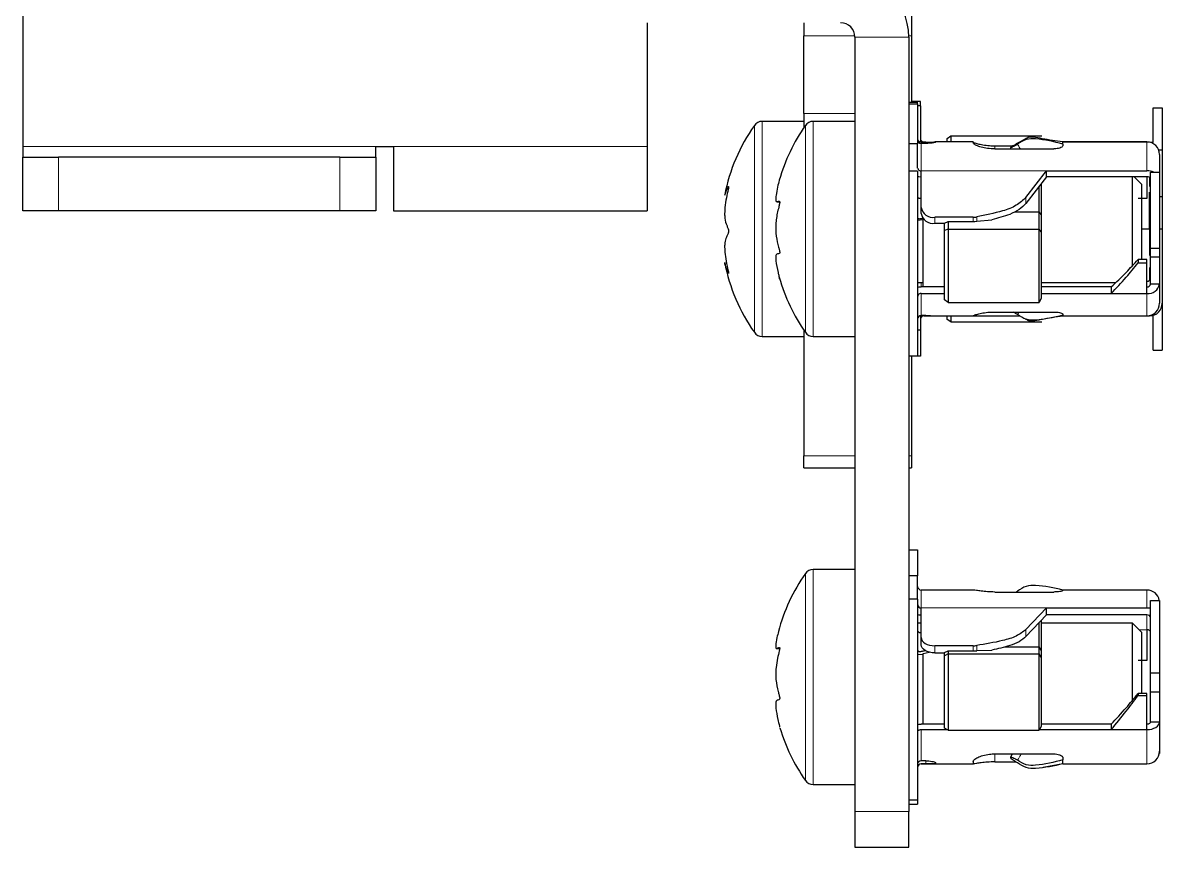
# Model space of a CAD drawing. Header units: millimetres. Extents: x -382 to 624, y -273 to 1990.
# Drawn here: x -33.5 to 30.1, y -272.9 to -226.9 of the extents above; entities that cross this region are included whole.
import ezdxf

# ---------------------------------------------------------------- set-up
doc = ezdxf.new("R2010")
doc.units = ezdxf.units.MM

msp = doc.modelspace()

# ---------------------------------------------------------------- linework, layer by layer
at = {"color": 7, "linetype": 'Continuous', "lineweight": 25}
for p, q in [((-33.494, -220.436), (-33.494, -233.836)), ((16.106, -223.042), (16.106, -227.66)), ((1.356, -226.936), (1.356, -233.836)), ((10.106, -226.936), (10.106, -227.66)), ((10.106, -231.99), (10.106, -227.66)), ((16.106, -227.66), (16.106, -231.336)), ((12.956, -227.736), (12.956, -270.936)), ((15.956, -227.736), (15.956, -270.936)), ((15.956, -231.358), (16.456, -231.358)), ((15.956, -231.455), (16.456, -231.455)), ((16.606, -231.336), (16.106, -231.336)), ((16.456, -231.455), (16.456, -231.358)), ((16.456, -231.455), (16.456, -233.684)), ((16.606, -231.578), (16.606, -231.336)), ((10.106, -231.99), (10.106, -232.785)), ((16.606, -231.578), (16.456, -231.578)), ((16.606, -231.578), (16.606, -233.595)), ((29.606, -231.678), (30.106, -231.678)), ((29.606, -233.616), (29.606, -231.678)), ((30.106, -231.678), (30.106, -234.02)), ((10.106, -232.436), (7.781, -232.436)), ((12.956, -232.436), (10.631, -232.436)), ((18.106, -233.386), (18.306, -233.244)), ((18.106, -233.586), (18.106, -233.386)), ((18.306, -233.244), (18.306, -233.586)), ((18.306, -233.244), (23.391, -233.244)), ((22.485, -233.408), (22.033, -233.657)), ((-33.494, -233.836), (-33.494, -234.436)), ((-13.794, -234.436), (-13.794, -233.836)), ((-13.794, -233.836), (-12.794, -233.836)), ((-12.794, -233.836), (-12.794, -237.436)), ((1.356, -233.836), (1.356, -237.436)), ((16.456, -233.684), (15.956, -233.684)), ((16.456, -235.056), (16.456, -233.684)), ((16.906, -233.601), (16.656, -233.601)), ((16.906, -233.667), (16.656, -233.667)), ((16.806, -233.601), (16.806, -233.586)), ((16.806, -233.586), (16.86, -233.586)), ((19.556, -233.586), (17.424, -233.586)), ((17.456, -233.589), (17.456, -233.598)), ((19.556, -233.586), (19.556, -233.642)), ((20.756, -233.799), (21.787, -233.799)), ((20.756, -233.971), (24.056, -233.971)), ((21.629, -233.908), (21.629, -233.906)), ((21.629, -233.909), (21.664, -233.971)), ((29.256, -233.586), (24.556, -233.586)), ((24.556, -233.701), (24.556, -233.586)), ((24.556, -233.586), (29.406, -233.586)), ((24.556, -233.701), (24.556, -233.8)), ((29.904, -234.02), (30.106, -234.02)), ((30.106, -234.02), (30.106, -236.63)), ((-33.494, -237.436), (-33.494, -234.436)), ((-33.494, -234.436), (-31.494, -234.436)), ((-15.794, -234.436), (-31.494, -234.436)), ((-15.794, -234.436), (-13.794, -234.436)), ((-13.794, -234.436), (-13.794, -237.436)), ((29.956, -234.286), (29.956, -235.269)), ((16.456, -235.211), (15.956, -235.211)), ((16.456, -235.211), (16.456, -245.514)), ((16.656, -237.233), (16.656, -235.19)), ((22.502, -236.676), (23.656, -235.19)), ((23.656, -235.525), (23.656, -235.19)), ((23.656, -235.19), (29.256, -235.19)), ((29.456, -235.269), (29.956, -235.269)), ((29.456, -239.515), (29.456, -235.269)), ((29.956, -235.269), (29.956, -239.515)), ((23.656, -235.525), (22.502, -237.01)), ((23.356, -235.911), (23.356, -237.642)), ((29.256, -235.525), (23.656, -235.525)), ((28.456, -235.787), (28.456, -235.525)), ((28.456, -240.481), (28.456, -235.787)), ((28.956, -235.936), (28.545, -235.525)), ((28.956, -235.936), (28.956, -236.228)), ((23.241, -237.487), (23.241, -236.059)), ((28.956, -236.228), (28.956, -240.167)), ((8.606, -236.921), (8.752, -236.921)), ((29.256, -236.738), (28.756, -236.738)), ((29.956, -236.63), (30.106, -236.63)), ((30.106, -236.63), (30.106, -238.436)), ((-31.494, -237.436), (-33.494, -237.436)), ((-15.794, -237.436), (-31.494, -237.436)), ((-13.794, -237.436), (-15.794, -237.436)), ((-12.794, -237.436), (1.356, -237.436)), ((16.656, -237.568), (16.656, -237.233)), ((19.557, -237.79), (17.406, -237.79)), ((21.865, -237.487), (23.241, -237.487)), ((23.241, -238.448), (23.241, -237.487)), ((23.356, -237.642), (23.241, -237.487)), ((23.356, -237.642), (23.356, -238.593)), ((16.456, -237.941), (16.756, -237.904)), ((16.756, -237.889), (16.801, -237.878)), ((16.756, -241.668), (16.756, -237.889)), ((17.406, -238.125), (17.956, -238.125)), ((17.956, -238.111), (18.156, -238.022)), ((17.956, -238.532), (17.956, -238.111)), ((18.156, -238.448), (17.956, -238.532)), ((18.156, -238.022), (18.156, -238.448)), ((18.156, -238.022), (19.557, -238.022)), ((18.156, -238.448), (18.156, -242.538)), ((18.156, -238.448), (23.241, -238.448)), ((19.752, -238.013), (20.592, -237.927)), ((23.241, -242.538), (23.241, -238.448)), ((23.356, -238.593), (23.241, -238.448)), ((28.956, -238.436), (29.406, -238.436)), ((29.406, -238.436), (29.456, -238.436)), ((29.956, -238.436), (30.106, -238.436)), ((30.106, -238.436), (30.106, -242.586)), ((17.956, -242.402), (17.956, -238.532)), ((23.356, -238.593), (23.356, -242.302)), ((29.456, -239.515), (29.956, -239.515)), ((29.456, -240.003), (29.456, -239.515)), ((29.956, -239.515), (29.956, -240.003)), ((28.756, -240.135), (28.756, -240.33)), ((29.256, -240.135), (28.756, -240.135)), ((28.756, -240.33), (29.256, -240.33)), ((29.256, -240.33), (29.256, -240.135)), ((29.456, -240.003), (29.956, -240.003)), ((29.456, -241.52), (29.456, -240.003)), ((29.956, -240.003), (29.956, -241.52)), ((16.456, -241.436), (16.756, -241.436)), ((17.956, -241.668), (16.656, -241.668)), ((23.356, -241.436), (27.499, -241.436)), ((27.256, -241.668), (23.356, -241.668)), ((27.256, -241.668), (27.256, -242.04)), ((29.956, -241.52), (29.456, -241.52)), ((29.956, -241.52), (29.956, -242.586)), ((16.656, -242.04), (17.956, -242.04)), ((23.356, -242.302), (23.241, -242.538)), ((23.356, -242.04), (27.256, -242.04)), ((27.256, -242.04), (29.256, -242.04)), ((18.156, -242.538), (17.956, -242.402)), ((18.156, -242.538), (23.241, -242.538)), ((30.106, -242.586), (30.106, -245.194)), ((16.606, -243.278), (16.606, -244.069)), ((16.906, -243.271), (16.656, -243.271)), ((16.806, -243.286), (22.161, -243.286)), ((17.424, -243.286), (19.556, -243.286)), ((18.106, -243.487), (18.106, -243.286)), ((18.306, -243.629), (18.106, -243.487)), ((18.306, -243.286), (18.306, -243.629)), ((19.556, -243.281), (19.556, -243.286)), ((20.756, -243.074), (24.056, -243.074)), ((24.556, -243.196), (24.556, -243.255)), ((24.556, -243.286), (24.556, -243.255)), ((24.556, -243.286), (29.256, -243.286)), ((24.556, -243.286), (29.406, -243.286)), ((29.606, -245.194), (29.606, -243.257)), ((10.106, -244.088), (10.106, -251.106)), ((16.456, -244.069), (16.606, -244.069)), ((16.606, -244.069), (16.606, -245.536)), ((18.306, -243.629), (23.391, -243.629)), ((7.781, -244.436), (10.106, -244.436)), ((10.631, -244.436), (12.956, -244.436)), ((29.606, -245.194), (30.106, -245.194)), ((15.956, -245.514), (16.456, -245.514)), ((16.106, -245.514), (16.106, -251.106)), ((16.606, -245.536), (16.106, -245.536)), ((10.106, -251.776), (10.106, -251.106)), ((16.106, -251.106), (16.106, -251.776)), ((10.106, -251.776), (12.956, -251.776)), ((15.956, -251.776), (16.106, -251.776)), ((15.956, -256.336), (16.456, -256.336)), ((16.456, -256.336), (16.456, -257.788)), ((12.956, -257.436), (10.631, -257.436)), ((16.456, -257.788), (15.956, -257.788)), ((16.456, -259.093), (16.456, -257.788)), ((16.951, -258.586), (16.656, -258.586)), ((19.576, -258.586), (16.951, -258.586)), ((20.756, -258.697), (24.056, -258.697)), ((29.256, -258.586), (24.556, -258.586)), ((24.556, -258.589), (24.556, -258.586)), ((24.556, -258.589), (24.556, -258.616)), ((16.456, -259.093), (15.956, -259.093)), ((16.456, -259.093), (16.456, -270.288)), ((29.456, -259.165), (29.956, -259.165)), ((29.456, -263.213), (29.456, -259.165)), ((29.956, -259.165), (29.956, -263.213)), ((16.656, -261.244), (16.656, -259.578)), ((22.502, -260.789), (23.656, -259.578)), ((23.656, -259.976), (22.502, -261.187)), ((23.656, -259.976), (23.656, -259.578)), ((23.656, -259.578), (29.256, -259.578)), ((29.256, -259.976), (23.656, -259.976)), ((16.656, -260.436), (16.456, -260.436)), ((23.241, -261.754), (23.241, -260.411)), ((23.356, -260.29), (23.356, -261.938)), ((28.456, -260.436), (23.356, -260.436)), ((28.956, -260.936), (28.456, -260.436)), ((28.456, -263.178), (28.456, -260.436)), ((16.656, -261.642), (16.656, -261.244)), ((28.956, -260.936), (28.956, -263.221)), ((8.579, -261.848), (8.756, -261.848)), ((19.557, -261.698), (17.406, -261.698)), ((17.956, -262.08), (18.156, -261.974)), ((18.156, -261.974), (18.156, -262.149)), ((18.156, -261.974), (19.557, -261.974)), ((19.752, -261.97), (20.592, -261.935)), ((21.328, -261.754), (23.241, -261.754)), ((23.241, -262.149), (23.241, -261.754)), ((23.356, -261.938), (23.241, -261.754)), ((23.356, -261.938), (23.356, -262.329)), ((16.456, -262.189), (16.756, -262.17)), ((16.756, -262.135), (17.097, -262.053)), ((16.756, -266.072), (16.756, -262.135)), ((17.406, -262.096), (17.956, -262.096)), ((17.956, -262.253), (17.956, -262.08)), ((18.156, -262.149), (17.956, -262.253)), ((17.956, -266.289), (17.956, -262.253)), ((18.156, -262.149), (18.156, -266.414)), ((18.156, -262.149), (23.241, -262.149)), ((23.241, -266.414), (23.241, -262.149)), ((23.356, -262.329), (23.241, -262.149)), ((23.356, -262.329), (23.356, -266.197)), ((29.256, -262.511), (28.756, -262.511)), ((28.456, -264.744), (28.456, -263.178)), ((28.956, -263.221), (28.956, -264.375)), ((29.456, -263.213), (29.956, -263.213)), ((29.456, -264.263), (29.456, -263.213)), ((29.956, -263.213), (29.956, -264.263)), ((28.756, -264.362), (28.756, -264.469)), ((29.256, -264.362), (28.756, -264.362)), ((28.756, -264.469), (29.256, -264.469)), ((29.256, -264.469), (29.256, -264.362)), ((29.456, -264.263), (29.956, -264.263)), ((29.456, -265.951), (29.456, -264.263)), ((29.956, -264.263), (29.956, -265.951)), ((17.956, -266.072), (16.656, -266.072)), ((16.656, -266.375), (18.093, -266.375)), ((18.156, -266.414), (17.956, -266.289)), ((18.156, -266.414), (23.241, -266.414)), ((23.356, -266.197), (23.241, -266.414)), ((23.262, -266.375), (27.256, -266.375)), ((27.256, -266.072), (23.356, -266.072)), ((27.256, -266.072), (27.256, -266.375)), ((27.256, -266.375), (29.256, -266.375)), ((29.956, -265.951), (29.456, -265.951)), ((29.956, -265.951), (29.956, -267.586)), ((20.756, -267.73), (24.056, -267.73)), ((21.739, -267.73), (21.63, -267.924)), ((29.946, -267.707), (29.956, -267.707)), ((29.956, -267.586), (29.956, -267.707)), ((16.906, -268.116), (16.656, -268.116)), ((16.656, -268.286), (16.951, -268.286)), ((16.906, -268.286), (16.656, -268.286)), ((16.951, -268.286), (19.576, -268.286)), ((17.456, -268.231), (17.456, -268.253)), ((19.556, -268.155), (19.556, -268.283)), ((20.756, -268.175), (21.953, -268.175)), ((21.629, -267.933), (21.629, -267.928)), ((23.464, -268.463), (24.556, -268.275)), ((24.556, -267.94), (24.556, -268.069)), ((24.556, -268.286), (24.556, -268.069)), ((24.556, -268.286), (29.256, -268.286)), ((10.631, -269.436), (12.956, -269.436)), ((15.956, -270.288), (16.456, -270.288)), ((16.456, -270.288), (16.456, -270.536)), ((15.956, -270.536), (16.456, -270.536)), ((12.956, -270.936), (12.956, -272.936)), ((15.956, -272.936), (15.956, -270.936)), ((12.956, -272.936), (15.956, -272.936))]:
    msp.add_line(p, q, dxfattribs=at)
at = {"color": 8, "linetype": 'Continuous', "lineweight": 18}
for p, q in [((10.106, -227.66), (12.953, -227.66)), ((15.956, -227.66), (16.106, -227.66)), ((12.956, -227.736), (15.956, -227.736)), ((12.956, -231.99), (10.106, -231.99)), ((7.34, -232.671), (7.34, -232.665)), ((7.34, -244.208), (7.34, -232.671)), ((7.781, -232.442), (7.781, -232.436)), ((7.781, -244.436), (7.781, -232.442)), ((10.19, -244.208), (10.19, -232.665)), ((10.631, -244.436), (10.631, -232.436)), ((-33.494, -233.836), (-13.794, -233.836)), ((-12.794, -233.836), (1.356, -233.836)), ((16.656, -233.667), (16.656, -235.19)), ((16.906, -233.667), (16.906, -233.601)), ((20.756, -233.799), (20.756, -233.971)), ((29.256, -235.19), (29.256, -233.586)), ((-31.494, -234.436), (-31.494, -237.436)), ((-15.794, -237.436), (-15.794, -234.436)), ((16.656, -235.19), (23.656, -235.19)), ((29.406, -236.077), (29.406, -235.57)), ((22.502, -237.01), (22.502, -236.676)), ((17.406, -237.79), (17.406, -238.125)), ((19.557, -238.022), (19.557, -237.79)), ((19.752, -237.771), (19.752, -238.013)), ((29.406, -239.918), (29.406, -238.436)), ((29.406, -241.303), (29.406, -240.592)), ((16.656, -241.436), (16.656, -241.668)), ((29.256, -241.668), (29.256, -241.348)), ((16.656, -242.04), (16.656, -243.271)), ((29.256, -243.286), (29.256, -242.04)), ((16.806, -243.271), (16.806, -243.286)), ((29.406, -243.286), (29.406, -243.27)), ((10.106, -251.106), (12.956, -251.106)), ((15.956, -251.106), (16.106, -251.106)), ((10.631, -269.436), (10.631, -257.436)), ((10.19, -269.208), (10.19, -257.665)), ((16.656, -258.586), (16.656, -259.578)), ((22.033, -258.651), (22.059, -258.697)), ((29.256, -259.578), (29.256, -258.586)), ((16.656, -259.578), (23.656, -259.578)), ((29.256, -260.801), (29.256, -259.976)), ((22.502, -261.187), (22.502, -260.789)), ((29.256, -260.801), (28.821, -260.801)), ((17.406, -261.698), (17.406, -262.096)), ((19.557, -261.974), (19.557, -261.698)), ((19.752, -261.683), (19.752, -261.97)), ((16.656, -266.375), (16.656, -268.116)), ((29.256, -268.286), (29.256, -266.375)), ((20.756, -267.73), (20.756, -268.175)), ((16.906, -268.286), (16.906, -268.116)), ((15.956, -270.936), (12.956, -270.936))]:
    msp.add_line(p, q, dxfattribs=at)
at = {"color": 7, "linetype": 'Continuous', "lineweight": 25, "flags": 128}
for points in [[(29.406, -233.586), (29.543, -233.6), (29.606, -233.616)], [(15.956, -235.056), (15.97, -235.147), (15.996, -235.211)], [(16.456, -235.505), (16.52, -235.516), (16.656, -235.525)], [(16.456, -241.69), (16.52, -241.678), (16.656, -241.668)], [(16.456, -259.952), (16.52, -259.965), (16.656, -259.976)], [(29.256, -259.578), (29.393, -259.588), (29.456, -259.601)], [(16.656, -261.244), (16.671, -261.332), (16.713, -261.418), (16.783, -261.496), (16.876, -261.565), (16.99, -261.622), (17.119, -261.664), (17.26, -261.689), (17.406, -261.698)], [(29.456, -260.922), (29.453, -260.899), (29.441, -260.876), (29.423, -260.855), (29.398, -260.837), (29.367, -260.821), (29.333, -260.81), (29.295, -260.803), (29.256, -260.801)], [(17.406, -262.096), (17.26, -262.087), (17.119, -262.061), (16.99, -262.019), (16.876, -261.963), (16.783, -261.894), (16.713, -261.815), (16.671, -261.73), (16.656, -261.642)], [(16.456, -266.089), (16.52, -266.08), (16.656, -266.072)], [(16.456, -266.496), (16.46, -266.472), (16.472, -266.449), (16.49, -266.428), (16.515, -266.41), (16.545, -266.395), (16.58, -266.384), (16.617, -266.377), (16.656, -266.375)], [(29.256, -266.375), (29.393, -266.366), (29.524, -266.342), (29.645, -266.303), (29.751, -266.25), (29.838, -266.186), (29.903, -266.113), (29.943, -266.033), (29.956, -265.951)], [(29.456, -265.951), (29.453, -265.974), (29.441, -265.997), (29.423, -266.018), (29.398, -266.036), (29.367, -266.051), (29.333, -266.062), (29.295, -266.069), (29.256, -266.072)]]:
    msp.add_lwpolyline(points, dxfattribs=at)
at = {"color": 7, "linetype": 'Continuous', "lineweight": 25}
for centre, radius, start, end in [((12.156, -227.736), 3.8, 360, 90), ((12.156, -227.736), 0.8, 0, 90), ((15.506, -238.436), 10, 144.74847, 169.13664), ((7.781, -232.976), 0.54, 90, 144.74847), ((18.356, -238.436), 10, 144.74847, 164.2164), ((10.631, -232.976), 0.54, 90, 144.74847), ((16.656, -233.402), 0.2, 180.08935, 270.08907), ((16.806, -233.386), 0.2, 180, 270), ((16.655, -233.469), 0.198, 180.48602, 270.47792), ((29.256, -234.286), 0.7, 360, 90), ((16.629, -235.015), 0.177, 193.44863, 278.95624), ((29.264, -236.151), 0.962, 66.6447, 90.4317), ((29.284, -235.7), 0.177, 13.44863, 98.95624), ((17.322, -237.12), 0.676, 189.63694, 277.14426), ((17.322, -237.455), 0.676, 189.63694, 277.14426), ((19.558, -236.794), 0.996, 269.96573, 281.24283), ((15.506, -238.436), 10, 190.82426, 215.25153), ((18.356, -238.436), 10, 195.76708, 215.25153), ((29.284, -241.173), 0.177, 261.04376, 346.55137), ((29.335, -241.414), 0.63, 262.85574, 350.36306), ((29.279, -241.489), 0.18, 262.85574, 350.36306), ((16.634, -242.218), 0.18, 82.85574, 170.36306), ((29.256, -242.586), 0.7, 270, 360), ((29.406, -242.586), 0.7, 270, 0), ((16.656, -243.471), 0.2, 89.91093, 179.91065), ((16.806, -243.486), 0.2, 90, 180), ((7.781, -243.896), 0.54, 215.25153, 270), ((10.631, -243.896), 0.54, 215.25153, 270), ((10.631, -257.976), 0.54, 90, 144.74847), ((18.356, -263.436), 10, 144.74847, 165.35216), ((16.656, -258.386), 0.2, 180.0002, 270.0002), ((29.256, -259.286), 0.7, 9.94909, 90), ((16.638, -259.396), 0.183, 187.23659, 275.7518), ((29.275, -260.158), 0.183, 7.23659, 95.7518), ((19.558, -260.484), 1.214, 269.96029, 279.18959), ((18.356, -263.436), 10, 196.54426, 215.25153), ((29.256, -267.586), 0.7, 270, 360), ((16.653, -268.313), 0.197, 88.99664, 178.9602), ((16.656, -268.486), 0.2, 89.9998, 179.9998), ((10.631, -268.896), 0.54, 215.25153, 270)]:
    msp.add_arc(centre, radius, start, end, dxfattribs=at)
for centre, ratio in [((19.557, -237.755), 0.356453), ((19.557, -261.864), 0.14648)]:
    msp.add_ellipse(centre, major_axis=(0.75, 0), ratio=ratio, start_param=4.712389, end_param=4.975032, dxfattribs=at)
for points, knots in [([(24.556, -233.701), (24.058, -233.578), (23.387, -233.413), (22.492, -233.401), (22.187, -233.607), (22.033, -233.711)], [0, 0, 0, 0, 0.587693, 0.790818, 1, 1, 1, 1]), ([(24.556, -233.586), (24.169, -233.53), (23.608, -233.448), (22.999, -233.32), (22.667, -233.302), (22.527, -233.383), (22.457, -233.423)], [0, 0, 0, 0, 0.53039, 0.769058, 0.884473, 1, 1, 1, 1]), ([(16.906, -233.601), (16.968, -233.601), (17.092, -233.6), (17.257, -233.593), (17.381, -233.587), (17.447, -233.585), (17.454, -233.588), (17.456, -233.589)], [0, 0, 0, 0, 0.214393, 0.428789, 0.643061, 0.856854, 1, 1, 1, 1]), ([(17.456, -233.598), (17.45, -233.603), (17.438, -233.613), (17.344, -233.634), (17.205, -233.654), (17.051, -233.666), (16.948, -233.667), (16.906, -233.667)], [0, 0, 0, 0, 0.2143054, 0.4286504, 0.6422794, 0.8562229, 1, 1, 1, 1]), ([(19.556, -233.592), (19.569, -233.601), (19.594, -233.621), (19.794, -233.684), (20.091, -233.749), (20.43, -233.792), (20.66, -233.797), (20.756, -233.799)], [0, 0, 0, 0, 0.212833, 0.42585, 0.635542, 0.846587, 1, 1, 1, 1]), ([(20.756, -233.971), (20.622, -233.966), (20.352, -233.956), (19.993, -233.879), (19.723, -233.782), (19.578, -233.696), (19.563, -233.658), (19.556, -233.642)], [0, 0, 0, 0, 0.213238, 0.42649, 0.63916, 0.849598, 1, 1, 1, 1]), ([(22.033, -233.657), (21.984, -233.685), (21.886, -233.739), (21.762, -233.813), (21.672, -233.87), (21.633, -233.899), (21.63, -233.905), (21.629, -233.906)], [0, 0, 0, 0, 0.225867, 0.451734, 0.677598, 0.903479, 1, 1, 1, 1]), ([(21.629, -233.908), (21.634, -233.909), (21.644, -233.909), (21.719, -233.875), (21.83, -233.819), (21.942, -233.76), (22.012, -233.723), (22.033, -233.711)], [0, 0, 0, 0, 0.2258834, 0.4517668, 0.6776501, 0.9035238, 1, 1, 1, 1]), ([(24.556, -233.8), (24.551, -233.817), (24.54, -233.851), (24.454, -233.903), (24.328, -233.944), (24.187, -233.968), (24.094, -233.97), (24.056, -233.971)], [0, 0, 0, 0, 0.214373, 0.428779, 0.642592, 0.856666, 1, 1, 1, 1]), ([(8.735, -235.713), (8.733, -235.718), (8.702, -235.826), (8.622, -236.144), (8.553, -236.514), (8.526, -236.797), (8.55, -236.95), (8.63, -236.913), (8.713, -236.89), (8.742, -236.898), (8.753, -236.92), (8.757, -236.941), (8.756, -236.964), (8.752, -237.001), (8.735, -237.094), (8.655, -237.399), (8.569, -237.78), (8.525, -238.29), (8.545, -238.795), (8.617, -239.16), (8.69, -239.44), (8.717, -239.544), (8.737, -239.622), (8.749, -239.679), (8.755, -239.724), (8.756, -239.741), (8.756, -239.749)], [0, 0, 0, 0, 0.00365, 0.077461, 0.171814, 0.228586, 0.285766, 0.416114, 0.454923, 0.474397, 0.482246, 0.486516, 0.490821, 0.495681, 0.504404, 0.537695, 0.669138, 0.731239, 0.794134, 0.916194, 0.946326, 0.965487, 0.978097, 0.99078, 0.995843, 1, 1, 1, 1]), ([(29.256, -235.525), (29.256, -235.68), (29.256, -236.039), (29.256, -236.485), (29.256, -236.738)], [0, 0, 0, 0, 0.433451, 1, 1, 1, 1]), ([(5.686, -236.554), (5.685, -236.561), (5.683, -236.58), (5.745, -236.392), (5.826, -236.191), (5.883, -236.082), (5.9, -236.063), (5.905, -236.066), (5.907, -236.076), (5.905, -236.098), (5.896, -236.149), (5.852, -236.354), (5.769, -236.72), (5.7, -237.175), (5.676, -237.58), (5.7, -237.939), (5.772, -238.178), (5.853, -238.361), (5.891, -238.461), (5.903, -238.517), (5.906, -238.546), (5.907, -238.572), (5.904, -238.6), (5.894, -238.65), (5.837, -238.786), (5.746, -238.948), (5.679, -239.232), (5.683, -239.657), (5.741, -240.124), (5.819, -240.508), (5.877, -240.767), (5.898, -240.86), (5.906, -240.909), (5.907, -240.924), (5.905, -240.932), (5.897, -240.928), (5.855, -240.85), (5.775, -240.633), (5.702, -240.392), (5.69, -240.336), (5.686, -240.317)], [0, 0, 0, 0, 0.031606, 0.08599, 0.146926, 0.162165, 0.169821, 0.172902, 0.176017, 0.178677, 0.182699, 0.194136, 0.245481, 0.30493, 0.341521, 0.378321, 0.450036, 0.485425, 0.500034, 0.504619, 0.507564, 0.510071, 0.512573, 0.517012, 0.53072, 0.594642, 0.659092, 0.697147, 0.750509, 0.809821, 0.823325, 0.836953, 0.840019, 0.842585, 0.845154, 0.849068, 0.859852, 0.907936, 0.969401, 1, 1, 1, 1]), ([(29.406, -238.436), (29.406, -238.042), (29.406, -237.337), (29.406, -236.677), (29.406, -236.387)], [0, 0, 0, 0, 0.559866, 1, 1, 1, 1]), ([(16.456, -236.672), (16.457, -236.677), (16.459, -236.687), (16.476, -236.703), (16.513, -236.721), (16.584, -236.731), (16.632, -236.739), (16.656, -236.743)], [0, 0, 0, 0, 0.1953018, 0.3775407, 0.5389091, 0.7613833, 1, 1, 1, 1]), ([(22.502, -236.676), (22.332, -236.836), (21.982, -237.167), (21, -237.516), (20.236, -237.672), (19.752, -237.771)], [0, 0, 0, 0, 0.2540266, 0.5265912, 1, 1, 1, 1]), ([(22.502, -237.01), (22.382, -237.133), (22.137, -237.383), (21.473, -237.699), (20.933, -237.839), (20.592, -237.927)], [0, 0, 0, 0, 0.261809, 0.533628, 1, 1, 1, 1]), ([(16.456, -237.835), (16.457, -237.84), (16.459, -237.85), (16.476, -237.861), (16.515, -237.869), (16.591, -237.862), (16.673, -237.852), (16.73, -237.838), (16.76, -237.83)], [0, 0, 0, 0, 0.146813, 0.283805, 0.40511, 0.587871, 0.783158, 1, 1, 1, 1]), ([(8.756, -239.749), (8.756, -239.757), (8.755, -239.774), (8.747, -239.802), (8.704, -239.838), (8.623, -239.82), (8.554, -239.848), (8.526, -239.979), (8.548, -240.307), (8.624, -240.714), (8.706, -241.044), (8.738, -241.165), (8.751, -241.215), (8.756, -241.233), (8.757, -241.236), (8.754, -241.228), (8.747, -241.204), (8.739, -241.175), (8.734, -241.157)], [0, 0, 0, 0, 0.008099, 0.019489, 0.051051, 0.192127, 0.359973, 0.466272, 0.57344, 0.807079, 0.883862, 0.922338, 0.941681, 0.950032, 0.95847, 0.965715, 0.978482, 1, 1, 1, 1]), ([(27.256, -241.668), (27.536, -241.412), (28.037, -240.955), (28.536, -240.385), (28.756, -240.135)], [0, 0, 0, 0, 0.5598678, 1, 1, 1, 1]), ([(27.256, -242.04), (27.536, -241.751), (28.037, -241.235), (28.536, -240.606), (28.756, -240.33)], [0, 0, 0, 0, 0.559911, 1, 1, 1, 1]), ([(29.256, -242.04), (29.256, -241.751), (29.256, -241.235), (29.256, -240.606), (29.256, -240.33)], [0, 0, 0, 0, 0.559866, 1, 1, 1, 1]), ([(16.906, -243.271), (16.968, -243.272), (17.092, -243.273), (17.255, -243.279), (17.374, -243.285), (17.409, -243.286), (17.424, -243.286)], [0, 0, 0, 0, 0.268337, 0.536678, 0.804865, 1, 1, 1, 1]), ([(19.556, -243.281), (19.569, -243.271), (19.594, -243.252), (19.794, -243.188), (20.091, -243.124), (20.43, -243.081), (20.66, -243.076), (20.756, -243.074)], [0, 0, 0, 0, 0.212833, 0.42585, 0.635542, 0.846587, 1, 1, 1, 1]), ([(22.033, -243.216), (21.983, -243.188), (21.892, -243.137), (21.82, -243.094), (21.787, -243.074)], [0, 0, 0, 0, 0.54387, 1, 1, 1, 1]), ([(24.556, -243.255), (24.058, -243.374), (23.387, -243.535), (22.492, -243.531), (22.187, -243.322), (22.033, -243.216)], [0, 0, 0, 0, 0.5876932, 0.7908183, 1, 1, 1, 1]), ([(22.457, -243.45), (22.516, -243.484), (22.605, -243.536), (22.751, -243.566), (22.986, -243.558), (23.587, -243.423), (24.156, -243.343), (24.556, -243.286)], [0, 0, 0, 0, 0.113251, 0.16898, 0.224646, 0.455828, 1, 1, 1, 1]), ([(24.056, -243.074), (24.113, -243.076), (24.225, -243.079), (24.375, -243.103), (24.488, -243.137), (24.548, -243.17), (24.554, -243.188), (24.556, -243.196)], [0, 0, 0, 0, 0.214445, 0.428893, 0.643239, 0.857188, 1, 1, 1, 1]), ([(20.756, -258.697), (20.622, -258.695), (20.352, -258.689), (19.992, -258.649), (19.726, -258.608), (19.594, -258.586), (19.579, -258.588), (19.576, -258.588)], [0, 0, 0, 0, 0.234814, 0.469643, 0.703831, 0.935562, 1, 1, 1, 1]), ([(21.953, -258.697), (21.958, -258.694), (21.984, -258.678), (22.011, -258.663), (22.033, -258.651)], [0, 0, 0, 0, 0.235419, 1, 1, 1, 1]), ([(24.556, -258.589), (24.058, -258.473), (23.387, -258.317), (22.492, -258.334), (22.187, -258.544), (22.033, -258.651)], [0, 0, 0, 0, 0.587693, 0.790818, 1, 1, 1, 1]), ([(24.556, -258.616), (24.551, -258.623), (24.54, -258.637), (24.454, -258.662), (24.328, -258.683), (24.187, -258.696), (24.094, -258.697), (24.056, -258.697)], [0, 0, 0, 0, 0.214373, 0.428779, 0.642592, 0.856666, 1, 1, 1, 1]), ([(8.686, -260.906), (8.657, -261.017), (8.586, -261.291), (8.53, -261.651), (8.533, -261.849), (8.591, -261.858), (8.669, -261.8), (8.727, -261.783), (8.748, -261.787), (8.756, -261.815), (8.757, -261.834), (8.755, -261.86), (8.747, -261.914), (8.705, -262.099), (8.624, -262.415), (8.553, -262.829), (8.526, -263.253), (8.55, -263.739), (8.63, -264.104), (8.713, -264.402), (8.742, -264.516), (8.753, -264.578), (8.757, -264.612), (8.756, -264.637), (8.752, -264.661), (8.735, -264.699), (8.655, -264.731), (8.569, -264.736), (8.525, -264.901), (8.545, -265.25), (8.617, -265.651), (8.69, -265.961), (8.717, -266.071), (8.737, -266.147), (8.749, -266.195), (8.755, -266.221), (8.756, -266.224), (8.756, -266.226)], [0, 0, 0, 0, 0.046233, 0.113467, 0.153166, 0.208832, 0.270707, 0.284793, 0.299011, 0.302209, 0.304886, 0.307566, 0.311648, 0.322899, 0.373059, 0.43718, 0.475761, 0.514619, 0.603202, 0.629576, 0.64281, 0.648144, 0.651045, 0.653971, 0.657274, 0.663202, 0.685826, 0.775152, 0.817355, 0.860097, 0.943047, 0.963524, 0.976545, 0.985115, 0.993735, 0.997175, 1, 1, 1, 1]), ([(16.456, -260.864), (16.457, -260.873), (16.459, -260.891), (16.476, -260.916), (16.513, -260.943), (16.584, -260.954), (16.632, -260.962), (16.656, -260.966)], [0, 0, 0, 0, 0.195302, 0.377541, 0.538909, 0.761383, 1, 1, 1, 1]), ([(22.502, -260.789), (22.332, -260.92), (21.982, -261.19), (21, -261.475), (20.236, -261.602), (19.752, -261.683)], [0, 0, 0, 0, 0.254027, 0.526591, 1, 1, 1, 1]), ([(22.502, -261.187), (22.382, -261.287), (22.137, -261.491), (21.473, -261.749), (20.933, -261.863), (20.592, -261.935)], [0, 0, 0, 0, 0.261809, 0.533628, 1, 1, 1, 1]), ([(29.256, -260.801), (29.256, -261.098), (29.256, -261.63), (29.256, -262.241), (29.256, -262.511)], [0, 0, 0, 0, 0.559785, 1, 1, 1, 1]), ([(16.456, -261.952), (16.457, -261.961), (16.459, -261.978), (16.476, -261.999), (16.515, -262.017), (16.591, -262.012), (16.71, -261.999), (16.804, -261.976), (16.871, -261.959)], [0, 0, 0, 0, 0.115696, 0.223653, 0.319247, 0.463273, 0.617169, 1, 1, 1, 1]), ([(27.256, -266.072), (27.536, -265.774), (28.037, -265.243), (28.536, -264.631), (28.756, -264.362)], [0, 0, 0, 0, 0.559868, 1, 1, 1, 1]), ([(27.256, -266.375), (27.536, -266.041), (28.037, -265.444), (28.536, -264.767), (28.756, -264.469)], [0, 0, 0, 0, 0.559911, 1, 1, 1, 1]), ([(29.256, -266.375), (29.256, -266.041), (29.256, -265.444), (29.256, -264.767), (29.256, -264.469)], [0, 0, 0, 0, 0.559866, 1, 1, 1, 1]), ([(19.556, -268.155), (19.569, -268.12), (19.594, -268.051), (19.794, -267.923), (20.091, -267.81), (20.43, -267.741), (20.66, -267.733), (20.756, -267.73)], [0, 0, 0, 0, 0.212833, 0.42585, 0.635542, 0.846587, 1, 1, 1, 1]), ([(24.056, -267.73), (24.113, -267.733), (24.225, -267.738), (24.375, -267.777), (24.488, -267.833), (24.548, -267.89), (24.554, -267.926), (24.556, -267.94)], [0, 0, 0, 0, 0.214445, 0.428893, 0.643239, 0.857188, 1, 1, 1, 1]), ([(16.906, -268.116), (16.968, -268.118), (17.092, -268.121), (17.257, -268.145), (17.381, -268.177), (17.447, -268.208), (17.454, -268.224), (17.456, -268.231)], [0, 0, 0, 0, 0.214393, 0.428789, 0.643061, 0.856854, 1, 1, 1, 1]), ([(17.456, -268.253), (17.45, -268.26), (17.438, -268.273), (17.344, -268.282), (17.205, -268.286), (17.051, -268.286), (16.948, -268.286), (16.906, -268.286)], [0, 0, 0, 0, 0.214305, 0.42865, 0.642279, 0.856223, 1, 1, 1, 1]), ([(20.756, -268.175), (20.622, -268.178), (20.352, -268.184), (19.993, -268.224), (19.723, -268.265), (19.578, -268.289), (19.563, -268.285), (19.556, -268.283)], [0, 0, 0, 0, 0.213238, 0.42649, 0.63916, 0.849598, 1, 1, 1, 1]), ([(22.033, -268.082), (21.984, -268.057), (21.886, -268.007), (21.762, -267.951), (21.672, -267.92), (21.633, -267.916), (21.63, -267.925), (21.629, -267.928)], [0, 0, 0, 0, 0.225867, 0.451734, 0.677598, 0.903479, 1, 1, 1, 1]), ([(21.629, -267.933), (21.634, -267.943), (21.644, -267.964), (21.719, -268.025), (21.83, -268.102), (21.942, -268.171), (22.012, -268.21), (22.033, -268.222)], [0, 0, 0, 0, 0.225883, 0.451767, 0.67765, 0.903524, 1, 1, 1, 1]), ([(24.556, -268.069), (24.058, -268.194), (23.387, -268.361), (22.492, -268.385), (22.187, -268.184), (22.033, -268.082)], [0, 0, 0, 0, 0.587693, 0.790818, 1, 1, 1, 1]), ([(24.556, -268.284), (24.058, -268.4), (23.387, -268.555), (22.492, -268.539), (22.187, -268.328), (22.033, -268.222)], [0, 0, 0, 0, 0.5876932, 0.7908183, 1, 1, 1, 1])]:
    msp.add_open_spline(points, degree=3, knots=knots, dxfattribs=at)
at = {"color": 8, "linetype": 'Continuous', "lineweight": 18}
for points, knots in [([(22.033, -233.711), (22.074, -233.784), (22.124, -233.871), (22.174, -233.958), (22.182, -233.971)], [0, 0, 0, 0, 0.842756, 1, 1, 1, 1]), ([(22.113, -243.074), (22.102, -243.094), (22.075, -243.141), (22.048, -243.188), (22.033, -243.216)], [0, 0, 0, 0, 0.415393, 1, 1, 1, 1]), ([(22.236, -267.73), (22.231, -267.739), (22.205, -267.784), (22.153, -267.874), (22.09, -267.982), (22.048, -268.055), (22.033, -268.082)], [0, 0, 0, 0, 0.073986, 0.383014, 0.76733, 1, 1, 1, 1])]:
    msp.add_open_spline(points, degree=3, knots=knots, dxfattribs=at)

doc.saveas('drawing.dxf')
